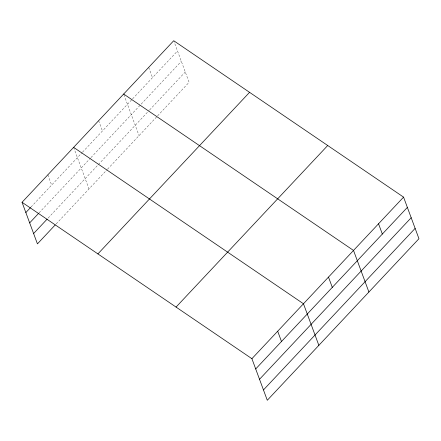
<?xml version="1.0" encoding="UTF-8"?>
<svg xmlns="http://www.w3.org/2000/svg" width="441" height="441" viewBox="0 0 441 441"><rect width="100%" height="100%" fill="white"/><g stroke="black" fill="none" stroke-linecap="round" stroke-linejoin="round"><path stroke-width="0.33" stroke-dasharray="2.21 1.65" d="M31.002 207.061L82.048 152.685M82.511 152.195L132.096 99.368M132.559 98.878L177.514 50.991M39.045 212.904L90.504 158.082M90.967 157.591L181.334 61.327M48.141 218.058L149.13 110.482M149.593 109.985L185.275 71.971M56.183 223.896L107.075 169.686M107.538 169.195L157.123 116.369M157.586 115.878L189.095 82.307L173.952 41.366M148.689 67.379L152.487 77.649M123.904 94.683L139.047 135.624M98.641 120.696L102.439 130.966M73.614 147.355L88.999 188.941M47.832 174.823L51.63 185.088"/><path stroke-width="0.66" d="M22.05 202.287L173.715 40.721L403.565 197.127L418.95 238.713L267.285 400.279L251.905 358.693L22.05 202.287L37.435 243.873L55.246 224.899M25.848 212.556L30.534 207.562M29.674 222.892L38.576 213.4M33.61 233.537L47.204 219.056M97.902 253.9L249.567 92.334M176.053 307.079L327.713 145.513M251.905 358.693L403.565 197.127M255.703 368.957L407.363 207.397M259.523 379.293L411.188 217.727M263.464 389.943L415.124 228.377M123.667 94.038L353.517 250.444L368.902 292.03M73.614 147.355L303.469 303.761L318.854 345.347M378.543 223.785L382.341 234.055M328.495 277.102L332.293 287.367M277.687 331.224L281.485 341.494"/></g></svg>
